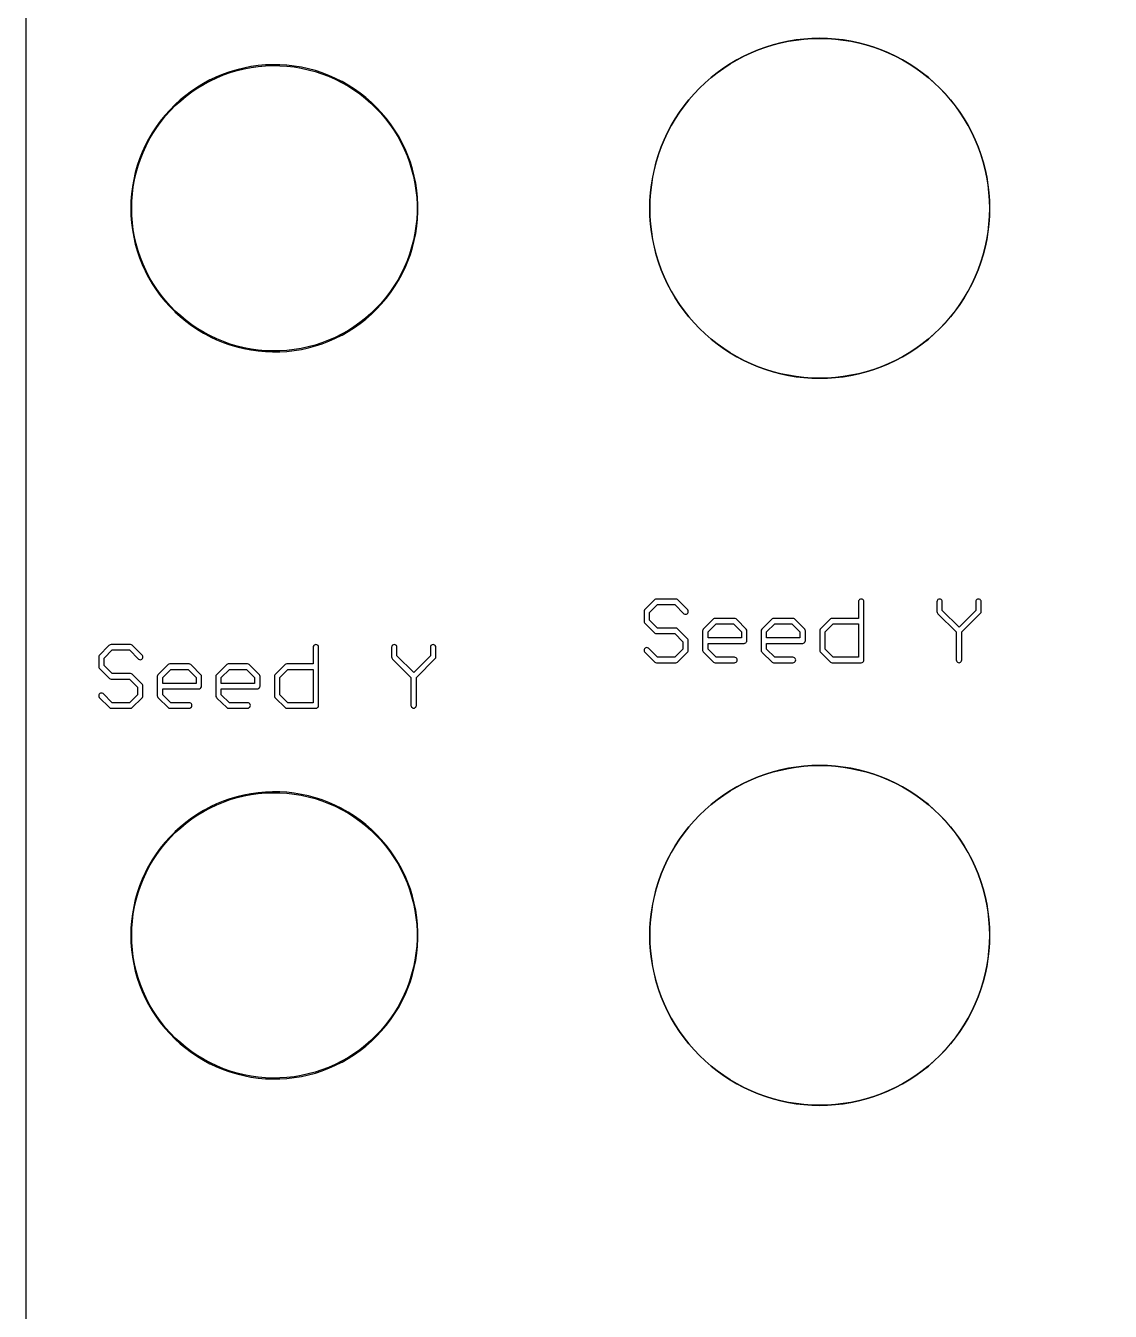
# Model space of a CAD drawing. Extents: x 7 to 68, y 0 to 129.
# Drawn here: x 7.28 to 37.59, y 31.29 to 67.22 of the extents above; entities that cross this region are included whole.
import ezdxf

# ---------------------------------------------------------------- set-up
doc = ezdxf.new("R2010")
doc.units = 0

msp = doc.modelspace()

# ---------------------------------------------------------------- linework, layer by layer
at = {"color": 5, "true_color": 0x0000ff}
msp.add_polyline3d([(67.89673, 0.3175, 0), (67.89673, 128.81863, 0), (7.27709, 128.81863, 0), (7.27709, 0.3175, 0), (67.89673, 0.3175, 0)], close=True, dxfattribs=at)
at = {"color": 34, "true_color": 0x008000}
for points in [[(7.2771, 0.3175, 0), (67.89674, 0.3175, 0), (67.89674, 128.81864, 0), (7.2771, 128.81864, 0), (7.2771, 0.3175, 0)], [(29.24809, 66.86423, 0), (29.02712, 66.84899, 0), (28.81122, 66.82359, 0), (28.81082, 66.82352, 0), (28.59279, 66.78803, 0), (28.59277, 66.78803, 0), (28.59238, 66.78796, 0), (28.37902, 66.74224, 0), (28.16566, 66.6889, 0), (27.95738, 66.62286, 0), (27.7491, 66.5492, 0), (27.54844, 66.46538, 0), (27.34778, 66.37139, 0), (27.34743, 66.37121, 0), (27.15439, 66.26962, 0), (26.96643, 66.15786, 0), (26.78101, 66.03848, 0), (26.60321, 65.90894, 0), (26.43049, 65.77432, 0), (26.26539, 65.62954, 0), (26.10791, 65.47714, 0), (26.10763, 65.47686, 0), (25.95523, 65.31937, 0), (25.81045, 65.15428, 0), (25.67583, 64.98156, 0), (25.54629, 64.80376, 0), (25.42691, 64.61834, 0), (25.31515, 64.43038, 0), (25.31497, 64.43003, 0), (25.21355, 64.23734, 0), (25.21337, 64.23699, 0), (25.11939, 64.03633, 0), (25.03557, 63.83567, 0), (24.96191, 63.62739, 0), (24.89587, 63.41911, 0), (24.84253, 63.20575, 0), (24.79681, 62.99239, 0), (24.79674, 62.992, 0), (24.79674, 62.99198, 0), (24.76125, 62.77395, 0), (24.76118, 62.77356, 0), (24.73579, 62.55765, 0), (24.72055, 62.33668, 0), (24.71546, 62.11824, 0), (24.72055, 61.89979, 0), (24.73579, 61.67882, 0), (24.76118, 61.46292, 0), (24.76125, 61.46252, 0), (24.79681, 61.24408, 0), (24.84253, 61.03072, 0), (24.89587, 60.81736, 0), (24.96191, 60.60908, 0), (25.03557, 60.4008, 0), (25.11939, 60.20014, 0), (25.21337, 59.99948, 0), (25.21355, 59.99913, 0), (25.31515, 59.80609, 0), (25.42691, 59.61813, 0), (25.54629, 59.43271, 0), (25.67583, 59.25491, 0), (25.81045, 59.08219, 0), (25.95523, 58.91709, 0), (26.10763, 58.75961, 0), (26.10791, 58.75933, 0), (26.26539, 58.60693, 0), (26.43049, 58.46215, 0), (26.60321, 58.32753, 0), (26.78101, 58.19799, 0), (26.96643, 58.07861, 0), (27.15439, 57.96685, 0), (27.34743, 57.86525, 0), (27.34778, 57.86507, 0), (27.54844, 57.77109, 0), (27.7491, 57.68727, 0), (27.95738, 57.61361, 0), (28.16566, 57.54757, 0), (28.37902, 57.49423, 0), (28.59238, 57.44851, 0), (28.81082, 57.41295, 0), (28.81122, 57.41289, 0), (29.02712, 57.38748, 0), (29.24809, 57.37224, 0), (29.46653, 57.36716, 0), (29.68498, 57.37224, 0), (29.90595, 57.38748, 0), (30.12186, 57.41289, 0), (30.12225, 57.41295, 0), (30.34069, 57.44851, 0), (30.55405, 57.49423, 0), (30.76741, 57.54757, 0), (30.97569, 57.61361, 0), (31.18397, 57.68727, 0), (31.38463, 57.77109, 0), (31.58529, 57.86507, 0), (31.58564, 57.86525, 0), (31.77868, 57.96685, 0), (31.96664, 58.07861, 0), (32.15206, 58.19799, 0), (32.32985, 58.32753, 0), (32.50258, 58.46215, 0), (32.66767, 58.60693, 0), (32.82515, 58.75933, 0), (32.82544, 58.75961, 0), (32.97784, 58.91709, 0), (33.12262, 59.08219, 0), (33.25724, 59.25491, 0), (33.38678, 59.43271, 0), (33.50616, 59.61813, 0), (33.61792, 59.80609, 0), (33.71952, 59.99913, 0), (33.7197, 59.99948, 0), (33.81368, 60.20014, 0), (33.8975, 60.4008, 0), (33.97115, 60.60908, 0), (34.0372, 60.81736, 0), (34.09053, 61.03072, 0), (34.13626, 61.24408, 0), (34.17181, 61.46252, 0), (34.17188, 61.46292, 0), (34.19728, 61.67882, 0), (34.21252, 61.89979, 0), (34.21759, 62.11824, 0), (34.21252, 62.33668, 0), (34.19728, 62.55765, 0), (34.17188, 62.77356, 0), (34.17181, 62.77395, 0), (34.13633, 62.99198, 0), (34.13633, 62.992, 0), (34.13626, 62.99239, 0), (34.09053, 63.20575, 0), (34.0372, 63.41911, 0), (33.97115, 63.62739, 0), (33.8975, 63.83567, 0), (33.81368, 64.03633, 0), (33.7197, 64.23699, 0), (33.71952, 64.23734, 0), (33.6181, 64.43003, 0), (33.61792, 64.43038, 0), (33.50616, 64.61834, 0), (33.38678, 64.80376, 0), (33.25724, 64.98156, 0), (33.12262, 65.15428, 0), (32.97784, 65.31937, 0), (32.82544, 65.47686, 0), (32.82515, 65.47714, 0), (32.66796, 65.62926, 0), (32.66767, 65.62954, 0), (32.50258, 65.77432, 0), (32.32985, 65.90894, 0), (32.15206, 66.03848, 0), (31.96664, 66.15786, 0), (31.77868, 66.26962, 0), (31.58564, 66.37121, 0), (31.58529, 66.37139, 0), (31.38463, 66.46538, 0), (31.18397, 66.5492, 0), (30.97569, 66.62286, 0), (30.76741, 66.6889, 0), (30.55405, 66.74224, 0), (30.34069, 66.78796, 0), (30.34029, 66.78803, 0), (30.34028, 66.78803, 0), (30.12225, 66.82352, 0), (30.12186, 66.82359, 0), (29.90595, 66.84899, 0), (29.68498, 66.86423, 0), (29.46653, 66.86931, 0), (29.24809, 66.86423, 0)], [(29.90595, 57.39002, 0), (29.68498, 57.37478, 0), (29.46653, 57.3697, 0), (29.24809, 57.37478, 0), (29.02712, 57.39002, 0), (28.81122, 57.41543, 0), (28.8112, 57.41543, 0), (28.59317, 57.45092, 0), (28.37981, 57.49664, 0), (28.16645, 57.54998, 0), (27.95817, 57.61602, 0), (27.74989, 57.68968, 0), (27.54923, 57.7735, 0), (27.34864, 57.86745, 0), (27.15588, 57.9689, 0), (26.96792, 58.08066, 0), (26.7825, 58.20004, 0), (26.6047, 58.32958, 0), (26.43198, 58.4642, 0), (26.26688, 58.60898, 0), (26.10954, 58.76124, 0), (25.95728, 58.91858, 0), (25.8125, 59.08368, 0), (25.67788, 59.2564, 0), (25.54834, 59.4342, 0), (25.42896, 59.61962, 0), (25.3172, 59.80758, 0), (25.21578, 60.00027, 0), (25.1218, 60.20093, 0), (25.03798, 60.40159, 0), (24.96432, 60.60987, 0), (24.89828, 60.81815, 0), (24.84494, 61.03151, 0), (24.79922, 61.24487, 0), (24.76373, 61.4629, 0), (24.76373, 61.46292, 0), (24.73833, 61.67882, 0), (24.72309, 61.89979, 0), (24.71801, 62.11824, 0), (24.72309, 62.33668, 0), (24.73833, 62.55765, 0), (24.76373, 62.77356, 0), (24.79922, 62.9916, 0), (24.84494, 63.20496, 0), (24.89828, 63.41832, 0), (24.96432, 63.6266, 0), (25.03798, 63.83488, 0), (25.1218, 64.03554, 0), (25.21575, 64.23613, 0), (25.3172, 64.42889, 0), (25.42896, 64.61685, 0), (25.54834, 64.80226, 0), (25.67788, 64.98007, 0), (25.8125, 65.15279, 0), (25.95728, 65.31789, 0), (26.1094, 65.47508, 0), (26.26688, 65.62748, 0), (26.43198, 65.77227, 0), (26.6047, 65.90689, 0), (26.7825, 66.03643, 0), (26.96792, 66.15581, 0), (27.15588, 66.26757, 0), (27.34864, 66.36902, 0), (27.54923, 66.46297, 0), (27.74989, 66.54679, 0), (27.95817, 66.62045, 0), (28.16645, 66.68649, 0), (28.37981, 66.73983, 0), (28.59317, 66.78555, 0), (28.8112, 66.82104, 0), (28.81122, 66.82104, 0), (29.02712, 66.84644, 0), (29.24809, 66.86169, 0), (29.46653, 66.86676, 0), (29.68498, 66.86169, 0), (29.90595, 66.84644, 0), (30.12186, 66.82104, 0), (30.12187, 66.82104, 0), (30.3399, 66.78555, 0), (30.55326, 66.73983, 0), (30.76662, 66.68649, 0), (30.9749, 66.62045, 0), (31.18318, 66.54679, 0), (31.38384, 66.46297, 0), (31.58443, 66.36902, 0), (31.77719, 66.26757, 0), (31.96515, 66.15581, 0), (32.15057, 66.03643, 0), (32.32837, 65.90689, 0), (32.50109, 65.77227, 0), (32.66619, 65.62748, 0), (32.82367, 65.47508, 0), (32.97579, 65.31789, 0), (33.12057, 65.15279, 0), (33.25519, 64.98007, 0), (33.38472, 64.80226, 0), (33.5041, 64.61685, 0), (33.61587, 64.42889, 0), (33.71732, 64.23613, 0), (33.81127, 64.03554, 0), (33.89509, 63.83488, 0), (33.96875, 63.6266, 0), (34.03479, 63.41832, 0), (34.08813, 63.20496, 0), (34.13385, 62.9916, 0), (34.16936, 62.77345, 0), (34.19475, 62.55765, 0), (34.20999, 62.33668, 0), (34.21506, 62.11824, 0), (34.20999, 61.89979, 0), (34.19475, 61.67882, 0), (34.16935, 61.46292, 0), (34.16935, 61.4629, 0), (34.13385, 61.24487, 0), (34.08813, 61.03151, 0), (34.03479, 60.81815, 0), (33.96875, 60.60987, 0), (33.89509, 60.40159, 0), (33.81127, 60.20093, 0), (33.71729, 60.00027, 0), (33.61587, 59.80758, 0), (33.5041, 59.61962, 0), (33.38472, 59.4342, 0), (33.25519, 59.2564, 0), (33.12057, 59.08368, 0), (32.97579, 58.91858, 0), (32.82353, 58.76124, 0), (32.66619, 58.60898, 0), (32.50109, 58.4642, 0), (32.32837, 58.32958, 0), (32.15057, 58.20004, 0), (31.96515, 58.08066, 0), (31.77719, 57.9689, 0), (31.58443, 57.86745, 0), (31.38384, 57.7735, 0), (31.18318, 57.68968, 0), (30.9749, 57.61602, 0), (30.76662, 57.54998, 0), (30.55326, 57.49664, 0), (30.3399, 57.45092, 0), (30.12187, 57.41543, 0), (30.12186, 57.41543, 0), (29.90595, 57.39002, 0)], [(13.97508, 66.12381, 0), (13.77442, 66.10603, 0), (13.57629, 66.07809, 0), (13.57237, 66.07747, 0), (13.37425, 66.03937, 0), (13.17867, 65.99111, 0), (12.98563, 65.93523, 0), (12.79767, 65.86919, 0), (12.60971, 65.79299, 0), (12.42937, 65.70663, 0), (12.42583, 65.70483, 0), (12.24803, 65.61085, 0), (12.07531, 65.50671, 0), (11.90767, 65.39494, 0), (11.74765, 65.27303, 0), (11.59271, 65.14603, 0), (11.44285, 65.00887, 0), (11.44004, 65.00606, 0), (11.30034, 64.86382, 0), (11.16572, 64.71396, 0), (11.03872, 64.55647, 0), (10.92188, 64.39391, 0), (10.81266, 64.22628, 0), (10.71106, 64.05356, 0), (10.61708, 63.87322, 0), (10.61528, 63.86968, 0), (10.534, 63.6868, 0), (10.4578, 63.50138, 0), (10.3943, 63.31088, 0), (10.33841, 63.11784, 0), (10.29524, 62.92226, 0), (10.25968, 62.72414, 0), (10.25905, 62.72022, 0), (10.23365, 62.51955, 0), (10.21841, 62.3189, 0), (10.21332, 62.11824, 0), (10.21841, 61.91757, 0), (10.23365, 61.71692, 0), (10.25905, 61.51626, 0), (10.25968, 61.51233, 0), (10.29524, 61.31421, 0), (10.33841, 61.11863, 0), (10.3943, 60.92559, 0), (10.4578, 60.73509, 0), (10.534, 60.54967, 0), (10.61528, 60.36679, 0), (10.61708, 60.36325, 0), (10.71106, 60.18291, 0), (10.81266, 60.01019, 0), (10.92188, 59.84255, 0), (11.03872, 59.67999, 0), (11.16572, 59.52251, 0), (11.30034, 59.37265, 0), (11.44004, 59.23041, 0), (11.44285, 59.2276, 0), (11.59271, 59.09044, 0), (11.74765, 58.96344, 0), (11.90767, 58.84152, 0), (12.07531, 58.72976, 0), (12.24803, 58.62562, 0), (12.42583, 58.53164, 0), (12.42937, 58.52984, 0), (12.60971, 58.44348, 0), (12.79767, 58.36728, 0), (12.98563, 58.30124, 0), (13.17867, 58.24536, 0), (13.37425, 58.1971, 0), (13.57237, 58.159, 0), (13.57629, 58.15837, 0), (13.77442, 58.13043, 0), (13.97508, 58.11266, 0), (14.17574, 58.10504, 0), (14.37639, 58.10757, 0), (14.57705, 58.12027, 0), (14.77771, 58.14314, 0), (14.78164, 58.14376, 0), (14.97976, 58.17678, 0), (15.17534, 58.21996, 0), (15.37092, 58.27076, 0), (15.56142, 58.33426, 0), (15.74938, 58.40538, 0), (15.9348, 58.48666, 0), (16.1126, 58.57556, 0), (16.11614, 58.57736, 0), (16.2914, 58.67642, 0), (16.46158, 58.78564, 0), (16.62668, 58.90248, 0), (16.78416, 59.0244, 0), (16.93656, 59.15648, 0), (17.08134, 59.29618, 0), (17.08415, 59.29899, 0), (17.22131, 59.44631, 0), (17.35085, 59.59871, 0), (17.47277, 59.75873, 0), (17.58707, 59.92383, 0), (17.69375, 60.09655, 0), (17.79027, 60.27181, 0), (17.79207, 60.27535, 0), (17.87843, 60.45569, 0), (17.95717, 60.64111, 0), (18.02828, 60.83161, 0), (18.08671, 61.02211, 0), (18.13751, 61.21769, 0), (18.17814, 61.41327, 0), (18.17877, 61.4172, 0), (18.20926, 61.61785, 0), (18.22957, 61.81598, 0), (18.23973, 62.01664, 0), (18.23973, 62.21984, 0), (18.22957, 62.4205, 0), (18.20926, 62.61862, 0), (18.17877, 62.81927, 0), (18.17814, 62.8232, 0), (18.13751, 63.01878, 0), (18.08671, 63.21436, 0), (18.02828, 63.40486, 0), (17.95717, 63.59536, 0), (17.87843, 63.78078, 0), (17.79207, 63.96112, 0), (17.79027, 63.96466, 0), (17.69375, 64.13992, 0), (17.58707, 64.31264, 0), (17.47277, 64.47774, 0), (17.35085, 64.63776, 0), (17.22131, 64.79016, 0), (17.08415, 64.93747, 0), (17.08134, 64.94029, 0), (16.93656, 65.07998, 0), (16.78416, 65.21207, 0), (16.62668, 65.33399, 0), (16.46158, 65.45083, 0), (16.2914, 65.56005, 0), (16.11614, 65.65911, 0), (16.1126, 65.66091, 0), (15.9348, 65.74981, 0), (15.74938, 65.83109, 0), (15.56142, 65.90221, 0), (15.37092, 65.96571, 0), (15.17534, 66.01651, 0), (14.97976, 66.05969, 0), (14.78164, 66.09271, 0), (14.77771, 66.09332, 0), (14.57705, 66.11619, 0), (14.37639, 66.1289, 0), (14.17574, 66.13144, 0), (13.97508, 66.12381, 0)], [(14.57705, 58.14568, 0), (14.37639, 58.13298, 0), (14.17574, 58.13044, 0), (13.97508, 58.13806, 0), (13.77442, 58.15584, 0), (13.57874, 58.18343, 0), (13.3821, 58.22125, 0), (13.18652, 58.26951, 0), (12.99348, 58.32539, 0), (12.80552, 58.39143, 0), (12.61756, 58.46763, 0), (12.43865, 58.5533, 0), (12.26296, 58.64617, 0), (12.09024, 58.75031, 0), (11.9226, 58.86207, 0), (11.76258, 58.98399, 0), (11.60764, 59.11099, 0), (11.45828, 59.2477, 0), (11.32089, 59.38758, 0), (11.18627, 59.53744, 0), (11.05927, 59.69492, 0), (10.94243, 59.85748, 0), (10.83321, 60.02512, 0), (10.73161, 60.19784, 0), (10.63917, 60.37522, 0), (10.55815, 60.55752, 0), (10.48195, 60.74294, 0), (10.41845, 60.93344, 0), (10.36257, 61.12648, 0), (10.31939, 61.32206, 0), (10.28425, 61.51784, 0), (10.25906, 61.71692, 0), (10.24382, 61.91757, 0), (10.23874, 62.11824, 0), (10.24382, 62.3189, 0), (10.25906, 62.51955, 0), (10.28425, 62.71861, 0), (10.31939, 62.91441, 0), (10.36257, 63.10999, 0), (10.41845, 63.30303, 0), (10.48195, 63.49353, 0), (10.55815, 63.67895, 0), (10.63917, 63.86125, 0), (10.73161, 64.03863, 0), (10.83321, 64.21135, 0), (10.94243, 64.37899, 0), (11.05927, 64.54155, 0), (11.18627, 64.69902, 0), (11.32089, 64.84889, 0), (11.45828, 64.98877, 0), (11.60764, 65.12548, 0), (11.76258, 65.25248, 0), (11.9226, 65.37439, 0), (12.09024, 65.48616, 0), (12.26296, 65.5903, 0), (12.43865, 65.68317, 0), (12.61756, 65.76884, 0), (12.80552, 65.84504, 0), (12.99348, 65.91108, 0), (13.18652, 65.96696, 0), (13.3821, 66.01522, 0), (13.57894, 66.05307, 0), (13.77442, 66.08064, 0), (13.97508, 66.09841, 0), (14.17574, 66.10603, 0), (14.37639, 66.1035, 0), (14.57705, 66.0908, 0), (14.77727, 66.06798, 0), (14.97191, 66.03554, 0), (15.16749, 65.99236, 0), (15.36307, 65.94156, 0), (15.55357, 65.87806, 0), (15.74153, 65.80694, 0), (15.92695, 65.72566, 0), (16.10173, 65.63826, 0), (16.27647, 65.5395, 0), (16.44665, 65.43028, 0), (16.61175, 65.31344, 0), (16.76923, 65.19152, 0), (16.92163, 65.05943, 0), (17.0645, 64.92158, 0), (17.20076, 64.77522, 0), (17.3303, 64.62282, 0), (17.45222, 64.46281, 0), (17.56652, 64.2977, 0), (17.6732, 64.12499, 0), (17.76892, 63.95119, 0), (17.85428, 63.77293, 0), (17.93302, 63.58751, 0), (18.00414, 63.39701, 0), (18.06256, 63.20651, 0), (18.11336, 63.01093, 0), (18.15387, 62.81596, 0), (18.18386, 62.61862, 0), (18.20417, 62.4205, 0), (18.21434, 62.21984, 0), (18.21434, 62.01664, 0), (18.20417, 61.81598, 0), (18.18386, 61.61785, 0), (18.15387, 61.42051, 0), (18.11336, 61.22554, 0), (18.06256, 61.02996, 0), (18.00414, 60.83946, 0), (17.93302, 60.64896, 0), (17.85428, 60.46354, 0), (17.76892, 60.28528, 0), (17.6732, 60.11148, 0), (17.56652, 59.93876, 0), (17.45222, 59.77366, 0), (17.3303, 59.61364, 0), (17.20076, 59.46124, 0), (17.0645, 59.31489, 0), (16.92163, 59.17703, 0), (16.76923, 59.04495, 0), (16.61175, 58.92303, 0), (16.44665, 58.80619, 0), (16.27647, 58.69697, 0), (16.10158, 58.59813, 0), (15.92695, 58.51081, 0), (15.74153, 58.42953, 0), (15.55357, 58.35841, 0), (15.36307, 58.29491, 0), (15.16749, 58.24411, 0), (14.97191, 58.20093, 0), (14.77727, 58.16849, 0), (14.57705, 58.14568, 0)], [(24.93268, 50.38343, 0), (24.70912, 50.6091, 0), (24.70912, 50.81817, 0), (24.93268, 51.04384, 0), (25.41548, 51.04384, 0), (25.67271, 50.78661, 0), (25.69395, 50.77578, 0), (25.71749, 50.77206, 0), (25.74104, 50.77578, 0), (25.76228, 50.78661, 0), (25.77914, 50.80347, 0), (25.78997, 50.82471, 0), (25.79369, 50.84826, 0), (25.78997, 50.8718, 0), (25.77914, 50.89304, 0), (25.4905, 51.18168, 0), (25.46926, 51.19251, 0), (25.44572, 51.19624, 0), (24.90216, 51.19624, 0), (24.87861, 51.19251, 0), (24.85737, 51.18168, 0), (24.84051, 51.16482, 0), (24.57127, 50.89304, 0), (24.56044, 50.8718, 0), (24.55672, 50.84826, 0), (24.55672, 50.57902, 0), (24.56044, 50.55547, 0), (24.57127, 50.53423, 0), (24.84051, 50.26245, 0), (24.85737, 50.24559, 0), (24.87861, 50.23476, 0), (24.90216, 50.23103, 0), (25.41549, 50.23103, 0), (25.64129, 50.00523, 0), (25.64129, 49.79419, 0), (25.41563, 49.57064, 0), (24.93238, 49.57064, 0), (24.6777, 49.82532, 0), (24.65646, 49.83615, 0), (24.63292, 49.83988, 0), (24.60937, 49.83615, 0), (24.58813, 49.82532, 0), (24.57127, 49.80846, 0), (24.56044, 49.78722, 0), (24.55672, 49.76368, 0), (24.56044, 49.74013, 0), (24.57127, 49.71889, 0), (24.85737, 49.43279, 0), (24.87861, 49.42196, 0), (24.90216, 49.41824, 0), (25.44572, 49.41824, 0), (25.46926, 49.42196, 0), (25.4905, 49.43279, 0), (25.76228, 49.70203, 0), (25.77914, 49.71889, 0), (25.78997, 49.74013, 0), (25.79369, 49.76368, 0), (25.79369, 50.03545, 0), (25.78997, 50.059, 0), (25.77914, 50.08024, 0), (25.4905, 50.36888, 0), (25.46926, 50.37971, 0), (25.44572, 50.38343, 0), (24.93268, 50.38343, 0)], [(29.48109, 50.35202, 0), (29.47026, 50.33078, 0), (29.46654, 50.30723, 0), (29.46654, 49.76368, 0), (29.47026, 49.74013, 0), (29.48109, 49.71889, 0), (29.49795, 49.70203, 0), (29.76973, 49.43279, 0), (29.79097, 49.42196, 0), (29.81452, 49.41824, 0), (30.62731, 49.41824, 0), (30.65086, 49.42196, 0), (30.6721, 49.43279, 0), (30.68896, 49.44965, 0), (30.69979, 49.47089, 0), (30.70351, 49.49444, 0), (30.70351, 51.12004, 0), (30.69979, 51.14358, 0), (30.68896, 51.16482, 0), (30.6721, 51.18168, 0), (30.65086, 51.19251, 0), (30.62731, 51.19624, 0), (30.60377, 51.19251, 0), (30.58253, 51.18168, 0), (30.56567, 51.16482, 0), (30.55484, 51.14358, 0), (30.55111, 51.12004, 0), (30.55111, 50.65522, 0), (29.81452, 50.65522, 0), (29.79097, 50.65149, 0), (29.76973, 50.64066, 0), (29.48109, 50.35202, 0)], [(33.96302, 50.80347, 0), (33.97385, 50.82471, 0), (33.97757, 50.84826, 0), (33.97757, 51.12004, 0), (33.97385, 51.14358, 0), (33.96302, 51.16482, 0), (33.94616, 51.18168, 0), (33.92492, 51.19251, 0), (33.90137, 51.19624, 0), (33.87783, 51.19251, 0), (33.85658, 51.18168, 0), (33.83973, 51.16482, 0), (33.82889, 51.14358, 0), (33.82517, 51.12004, 0), (33.82517, 50.87849, 0), (33.36025, 50.41356, 0), (32.893, 50.87862, 0), (32.893, 51.12004, 0), (32.88927, 51.14358, 0), (32.87843, 51.16482, 0), (32.86157, 51.18168, 0), (32.84033, 51.19251, 0), (32.8168, 51.19624, 0), (32.79325, 51.19251, 0), (32.77201, 51.18168, 0), (32.75515, 51.16482, 0), (32.74432, 51.14358, 0), (32.7406, 51.12004, 0), (32.7406, 50.84826, 0), (32.74432, 50.82471, 0), (32.75515, 50.80347, 0), (32.77201, 50.78661, 0), (33.28414, 50.27687, 0), (33.28414, 49.49444, 0), (33.28788, 49.47089, 0), (33.29871, 49.44965, 0), (33.31557, 49.43279, 0), (33.33681, 49.42196, 0), (33.36034, 49.41824, 0), (33.38389, 49.42196, 0), (33.40514, 49.43279, 0), (33.42199, 49.44965, 0), (33.43283, 49.47089, 0), (33.43654, 49.49444, 0), (33.43654, 50.27699, 0), (33.96302, 50.80347, 0)], [(27.3768, 49.96298, 0), (27.39804, 49.97381, 0), (27.4149, 49.99067, 0), (27.42573, 50.01191, 0), (27.42946, 50.03545, 0), (27.42946, 50.30723, 0), (27.42573, 50.33078, 0), (27.4149, 50.35202, 0), (27.14566, 50.6238, 0), (27.1288, 50.64066, 0), (27.10756, 50.65149, 0), (27.08402, 50.65522, 0), (26.54045, 50.65522, 0), (26.51691, 50.65149, 0), (26.49567, 50.64066, 0), (26.20703, 50.35202, 0), (26.1962, 50.33078, 0), (26.19248, 50.30723, 0), (26.19248, 49.76368, 0), (26.1962, 49.74013, 0), (26.20703, 49.71889, 0), (26.22389, 49.70203, 0), (26.49567, 49.43279, 0), (26.51691, 49.42196, 0), (26.54045, 49.41824, 0), (27.08402, 49.41824, 0), (27.10756, 49.42196, 0), (27.1288, 49.43279, 0), (27.14566, 49.44965, 0), (27.15649, 49.47089, 0), (27.16022, 49.49444, 0), (27.15649, 49.51798, 0), (27.14566, 49.53922, 0), (27.1288, 49.55608, 0), (27.10756, 49.56691, 0), (27.08402, 49.57064, 0), (26.57054, 49.57064, 0), (26.34488, 49.79419, 0), (26.34488, 49.95925, 0), (27.35326, 49.95925, 0), (27.3768, 49.96298, 0)], [(27.27706, 50.11165, 0), (26.34488, 50.11165, 0), (26.34488, 50.27701, 0), (26.57069, 50.50282, 0), (27.05349, 50.50282, 0), (27.27706, 50.27714, 0), (27.27706, 50.11165, 0)], [(29.0151, 49.96298, 0), (29.03634, 49.97381, 0), (29.0532, 49.99067, 0), (29.06403, 50.01191, 0), (29.06775, 50.03545, 0), (29.06775, 50.30723, 0), (29.06403, 50.33078, 0), (29.0532, 50.35202, 0), (28.76456, 50.64066, 0), (28.74332, 50.65149, 0), (28.71978, 50.65522, 0), (28.17875, 50.65522, 0), (28.15521, 50.65149, 0), (28.13397, 50.64066, 0), (27.84533, 50.35202, 0), (27.8345, 50.33078, 0), (27.83077, 50.30723, 0), (27.83077, 49.76368, 0), (27.8345, 49.74013, 0), (27.84533, 49.71889, 0), (27.86219, 49.70203, 0), (28.13397, 49.43279, 0), (28.15521, 49.42196, 0), (28.17875, 49.41824, 0), (28.71978, 49.41824, 0), (28.74332, 49.42196, 0), (28.76456, 49.43279, 0), (28.78142, 49.44965, 0), (28.79225, 49.47089, 0), (28.79598, 49.49444, 0), (28.79225, 49.51798, 0), (28.78142, 49.53922, 0), (28.76456, 49.55608, 0), (28.74332, 49.56691, 0), (28.71978, 49.57064, 0), (28.20884, 49.57064, 0), (27.98317, 49.7942, 0), (27.98317, 49.95925, 0), (28.99155, 49.95925, 0), (29.0151, 49.96298, 0)], [(28.91535, 50.11165, 0), (27.98317, 50.11165, 0), (27.98317, 50.277, 0), (28.20899, 50.50282, 0), (28.68954, 50.50282, 0), (28.91535, 50.27701, 0), (28.91535, 50.11165, 0)], [(30.55111, 49.57064, 0), (29.8446, 49.57064, 0), (29.61894, 49.79419, 0), (29.61894, 50.27701, 0), (29.84475, 50.50282, 0), (30.55111, 50.50282, 0), (30.55111, 49.57064, 0)], [(9.69267, 49.11344, 0), (9.46912, 49.3391, 0), (9.46912, 49.54817, 0), (9.69267, 49.77383, 0), (10.17548, 49.77383, 0), (10.43271, 49.51661, 0), (10.45395, 49.50578, 0), (10.47749, 49.50205, 0), (10.50104, 49.50578, 0), (10.52228, 49.51661, 0), (10.53914, 49.53347, 0), (10.54997, 49.55471, 0), (10.5537, 49.57825, 0), (10.54997, 49.6018, 0), (10.53914, 49.62304, 0), (10.2505, 49.91168, 0), (10.22926, 49.92251, 0), (10.20572, 49.92623, 0), (9.66216, 49.92623, 0), (9.63861, 49.92251, 0), (9.61736, 49.91168, 0), (9.60051, 49.89482, 0), (9.33127, 49.62304, 0), (9.32044, 49.6018, 0), (9.31672, 49.57825, 0), (9.31672, 49.30902, 0), (9.32044, 49.28547, 0), (9.33127, 49.26423, 0), (9.60051, 48.99245, 0), (9.61736, 48.97559, 0), (9.63861, 48.96476, 0), (9.66216, 48.96104, 0), (10.17547, 48.96104, 0), (10.40129, 48.73523, 0), (10.40129, 48.52419, 0), (10.17563, 48.30064, 0), (9.69238, 48.30064, 0), (9.4377, 48.55532, 0), (9.41646, 48.56615, 0), (9.39292, 48.56988, 0), (9.36937, 48.56615, 0), (9.34812, 48.55532, 0), (9.33127, 48.53846, 0), (9.32044, 48.51722, 0), (9.31672, 48.49368, 0), (9.32044, 48.47013, 0), (9.33127, 48.44889, 0), (9.61736, 48.16279, 0), (9.63861, 48.15196, 0), (9.66216, 48.14824, 0), (10.20572, 48.14824, 0), (10.22926, 48.15196, 0), (10.2505, 48.16279, 0), (10.52228, 48.43203, 0), (10.53914, 48.44889, 0), (10.54997, 48.47013, 0), (10.5537, 48.49368, 0), (10.5537, 48.76546, 0), (10.54997, 48.789, 0), (10.53914, 48.81024, 0), (10.2505, 49.09888, 0), (10.22926, 49.10971, 0), (10.20572, 49.11344, 0), (9.69267, 49.11344, 0)], [(14.24109, 49.08202, 0), (14.23026, 49.06078, 0), (14.22654, 49.03724, 0), (14.22654, 48.49368, 0), (14.23026, 48.47013, 0), (14.24109, 48.44889, 0), (14.25795, 48.43203, 0), (14.52973, 48.16279, 0), (14.55097, 48.15196, 0), (14.57451, 48.14824, 0), (15.38732, 48.14824, 0), (15.41086, 48.15196, 0), (15.4321, 48.16279, 0), (15.44896, 48.17965, 0), (15.45979, 48.20089, 0), (15.46352, 48.22444, 0), (15.46352, 49.85003, 0), (15.45979, 49.87358, 0), (15.44896, 49.89482, 0), (15.4321, 49.91168, 0), (15.41086, 49.92251, 0), (15.38732, 49.92623, 0), (15.36377, 49.92251, 0), (15.34253, 49.91168, 0), (15.32567, 49.89482, 0), (15.31484, 49.87358, 0), (15.31112, 49.85003, 0), (15.31112, 49.38522, 0), (14.57451, 49.38522, 0), (14.55097, 49.38149, 0), (14.52973, 49.37066, 0), (14.24109, 49.08202, 0)], [(18.72302, 49.53347, 0), (18.73385, 49.55471, 0), (18.73758, 49.57825, 0), (18.73758, 49.85003, 0), (18.73385, 49.87358, 0), (18.72302, 49.89482, 0), (18.70616, 49.91168, 0), (18.68492, 49.92251, 0), (18.66138, 49.92623, 0), (18.63783, 49.92251, 0), (18.61658, 49.91168, 0), (18.59973, 49.89482, 0), (18.5889, 49.87358, 0), (18.58518, 49.85003, 0), (18.58518, 49.6085, 0), (18.12025, 49.14356, 0), (17.65299, 49.60864, 0), (17.65299, 49.85003, 0), (17.64927, 49.87358, 0), (17.63844, 49.89482, 0), (17.62158, 49.91168, 0), (17.60034, 49.92251, 0), (17.57679, 49.92623, 0), (17.55324, 49.92251, 0), (17.53201, 49.91168, 0), (17.51514, 49.89482, 0), (17.50432, 49.87358, 0), (17.50059, 49.85003, 0), (17.50059, 49.57825, 0), (17.50432, 49.55471, 0), (17.51514, 49.53347, 0), (17.53201, 49.51661, 0), (18.04416, 49.00685, 0), (18.04416, 48.22444, 0), (18.04788, 48.20089, 0), (18.05871, 48.17965, 0), (18.07557, 48.16279, 0), (18.09681, 48.15196, 0), (18.12036, 48.14824, 0), (18.14389, 48.15196, 0), (18.16514, 48.16279, 0), (18.18199, 48.17965, 0), (18.19283, 48.20089, 0), (18.19656, 48.22444, 0), (18.19656, 49.00701, 0), (18.72302, 49.53347, 0)], [(12.1368, 48.69298, 0), (12.15804, 48.70381, 0), (12.1749, 48.72067, 0), (12.18573, 48.74191, 0), (12.18945, 48.76546, 0), (12.18945, 49.03724, 0), (12.18573, 49.06078, 0), (12.1749, 49.08202, 0), (11.90566, 49.3538, 0), (11.8888, 49.37066, 0), (11.86756, 49.38149, 0), (11.84401, 49.38522, 0), (11.30046, 49.38522, 0), (11.27691, 49.38149, 0), (11.25567, 49.37066, 0), (10.96703, 49.08202, 0), (10.9562, 49.06078, 0), (10.95248, 49.03724, 0), (10.95248, 48.49368, 0), (10.9562, 48.47013, 0), (10.96703, 48.44889, 0), (10.98389, 48.43203, 0), (11.25567, 48.16279, 0), (11.27691, 48.15196, 0), (11.30046, 48.14824, 0), (11.84401, 48.14824, 0), (11.86756, 48.15196, 0), (11.8888, 48.16279, 0), (11.90566, 48.17965, 0), (11.91649, 48.20089, 0), (11.92021, 48.22444, 0), (11.91649, 48.24798, 0), (11.90566, 48.26922, 0), (11.8888, 48.28608, 0), (11.86756, 48.29691, 0), (11.84401, 48.30064, 0), (11.33054, 48.30064, 0), (11.10488, 48.52419, 0), (11.10488, 48.68926, 0), (12.11325, 48.68926, 0), (12.1368, 48.69298, 0)], [(12.03705, 48.84166, 0), (11.10488, 48.84166, 0), (11.10488, 49.00701, 0), (11.33069, 49.23282, 0), (11.81349, 49.23282, 0), (12.03705, 49.00715, 0), (12.03705, 48.84166, 0)], [(13.7751, 48.69298, 0), (13.79634, 48.70381, 0), (13.8132, 48.72067, 0), (13.82403, 48.74191, 0), (13.82776, 48.76546, 0), (13.82776, 49.03724, 0), (13.82403, 49.06078, 0), (13.8132, 49.08202, 0), (13.52456, 49.37066, 0), (13.50332, 49.38149, 0), (13.47977, 49.38522, 0), (12.93875, 49.38522, 0), (12.91521, 49.38149, 0), (12.89397, 49.37066, 0), (12.60533, 49.08202, 0), (12.5945, 49.06078, 0), (12.59077, 49.03724, 0), (12.59077, 48.49368, 0), (12.5945, 48.47013, 0), (12.60533, 48.44889, 0), (12.62219, 48.43203, 0), (12.89397, 48.16279, 0), (12.91521, 48.15196, 0), (12.93875, 48.14824, 0), (13.47977, 48.14824, 0), (13.50332, 48.15196, 0), (13.52456, 48.16279, 0), (13.54142, 48.17965, 0), (13.55225, 48.20089, 0), (13.55597, 48.22444, 0), (13.55225, 48.24798, 0), (13.54142, 48.26922, 0), (13.52456, 48.28608, 0), (13.50332, 48.29691, 0), (13.47977, 48.30064, 0), (12.96884, 48.30064, 0), (12.74318, 48.52419, 0), (12.74318, 48.68926, 0), (13.75156, 48.68926, 0), (13.7751, 48.69298, 0)], [(13.67536, 48.84166, 0), (12.74318, 48.84166, 0), (12.74318, 49.00701, 0), (12.96899, 49.23282, 0), (13.44954, 49.23282, 0), (13.67536, 49.007, 0), (13.67536, 48.84166, 0)], [(15.31112, 48.30064, 0), (14.6046, 48.30064, 0), (14.37894, 48.52419, 0), (14.37894, 49.00701, 0), (14.60475, 49.23282, 0), (15.31112, 49.23282, 0), (15.31112, 48.30064, 0)], [(29.24809, 46.54423, 0), (29.02712, 46.52899, 0), (28.81122, 46.50359, 0), (28.81082, 46.50352, 0), (28.59238, 46.46796, 0), (28.37902, 46.42224, 0), (28.16566, 46.3689, 0), (27.95738, 46.30286, 0), (27.7491, 46.2292, 0), (27.54844, 46.14538, 0), (27.34778, 46.0514, 0), (27.34743, 46.05122, 0), (27.15439, 45.94962, 0), (26.96643, 45.83786, 0), (26.78101, 45.71848, 0), (26.60321, 45.58894, 0), (26.43049, 45.45432, 0), (26.26539, 45.30954, 0), (26.10791, 45.15714, 0), (26.10763, 45.15686, 0), (25.95523, 44.99938, 0), (25.81045, 44.83428, 0), (25.67583, 44.66156, 0), (25.54629, 44.48376, 0), (25.42691, 44.29834, 0), (25.31515, 44.11038, 0), (25.31497, 44.11003, 0), (25.21355, 43.91734, 0), (25.21337, 43.91699, 0), (25.11939, 43.71633, 0), (25.03557, 43.51567, 0), (24.96191, 43.30739, 0), (24.89587, 43.09911, 0), (24.84253, 42.88575, 0), (24.79681, 42.67239, 0), (24.79674, 42.672, 0), (24.79674, 42.67198, 0), (24.76125, 42.45395, 0), (24.76118, 42.45356, 0), (24.73579, 42.23766, 0), (24.72055, 42.01667, 0), (24.71546, 41.79824, 0), (24.72055, 41.5798, 0), (24.73579, 41.35882, 0), (24.76118, 41.14291, 0), (24.76125, 41.14251, 0), (24.79674, 40.92449, 0), (24.79674, 40.92447, 0), (24.79681, 40.92407, 0), (24.84253, 40.71072, 0), (24.89587, 40.49736, 0), (24.96191, 40.28908, 0), (25.03557, 40.0808, 0), (25.11939, 39.88013, 0), (25.21337, 39.67948, 0), (25.21355, 39.67913, 0), (25.31515, 39.48608, 0), (25.42691, 39.29813, 0), (25.54629, 39.11271, 0), (25.67583, 38.93491, 0), (25.81045, 38.76218, 0), (25.95523, 38.59709, 0), (26.10763, 38.43961, 0), (26.10791, 38.43933, 0), (26.26539, 38.28693, 0), (26.43049, 38.14215, 0), (26.60321, 38.00753, 0), (26.78101, 37.87798, 0), (26.96643, 37.7586, 0), (27.15439, 37.64685, 0), (27.34743, 37.54525, 0), (27.34778, 37.54507, 0), (27.54844, 37.45109, 0), (27.7491, 37.36727, 0), (27.95738, 37.29361, 0), (28.16566, 37.22757, 0), (28.37902, 37.17423, 0), (28.59238, 37.12851, 0), (28.81082, 37.09295, 0), (28.81122, 37.09288, 0), (29.02712, 37.06749, 0), (29.24809, 37.05225, 0), (29.46653, 37.04716, 0), (29.68498, 37.05225, 0), (29.90595, 37.06749, 0), (30.12186, 37.09288, 0), (30.12225, 37.09295, 0), (30.34069, 37.12851, 0), (30.55405, 37.17423, 0), (30.76741, 37.22757, 0), (30.97569, 37.29361, 0), (31.18397, 37.36727, 0), (31.38463, 37.45109, 0), (31.58529, 37.54507, 0), (31.58564, 37.54525, 0), (31.77868, 37.64685, 0), (31.96664, 37.7586, 0), (32.15206, 37.87798, 0), (32.32985, 38.00753, 0), (32.50258, 38.14215, 0), (32.66767, 38.28693, 0), (32.82515, 38.43933, 0), (32.82544, 38.43961, 0), (32.97784, 38.59709, 0), (33.12262, 38.76218, 0), (33.25724, 38.93491, 0), (33.38678, 39.11271, 0), (33.50616, 39.29813, 0), (33.61792, 39.48608, 0), (33.71952, 39.67913, 0), (33.7197, 39.67948, 0), (33.81368, 39.88013, 0), (33.8975, 40.0808, 0), (33.97115, 40.28908, 0), (34.0372, 40.49736, 0), (34.09053, 40.71072, 0), (34.13626, 40.92407, 0), (34.13633, 40.92447, 0), (34.13633, 40.92449, 0), (34.17181, 41.14251, 0), (34.17188, 41.14291, 0), (34.19728, 41.35882, 0), (34.21252, 41.5798, 0), (34.21759, 41.79824, 0), (34.21252, 42.01667, 0), (34.19728, 42.23766, 0), (34.17188, 42.45356, 0), (34.17181, 42.45395, 0), (34.13633, 42.67198, 0), (34.13633, 42.672, 0), (34.13626, 42.67239, 0), (34.09061, 42.88536, 0), (34.09053, 42.88575, 0), (34.0372, 43.09911, 0), (33.97115, 43.30739, 0), (33.8975, 43.51567, 0), (33.81368, 43.71633, 0), (33.7197, 43.91699, 0), (33.71952, 43.91734, 0), (33.6181, 44.11003, 0), (33.61792, 44.11038, 0), (33.50616, 44.29834, 0), (33.38678, 44.48376, 0), (33.25724, 44.66156, 0), (33.12262, 44.83428, 0), (32.97784, 44.99938, 0), (32.82544, 45.15686, 0), (32.82515, 45.15714, 0), (32.66796, 45.30926, 0), (32.66767, 45.30954, 0), (32.50258, 45.45432, 0), (32.32985, 45.58894, 0), (32.15206, 45.71848, 0), (31.96664, 45.83786, 0), (31.77868, 45.94962, 0), (31.58564, 46.05122, 0), (31.58529, 46.0514, 0), (31.38463, 46.14538, 0), (31.18397, 46.2292, 0), (30.97569, 46.30286, 0), (30.76741, 46.3689, 0), (30.55405, 46.42224, 0), (30.34069, 46.46796, 0), (30.12225, 46.50352, 0), (30.12186, 46.50359, 0), (29.90595, 46.52899, 0), (29.68498, 46.54423, 0), (29.46653, 46.54931, 0), (29.24809, 46.54423, 0)], [(29.90595, 37.07002, 0), (29.68498, 37.05478, 0), (29.46653, 37.0497, 0), (29.24809, 37.05478, 0), (29.02712, 37.07002, 0), (28.81152, 37.09537, 0), (28.59317, 37.13092, 0), (28.37981, 37.17664, 0), (28.16645, 37.22997, 0), (27.95817, 37.29602, 0), (27.74989, 37.36968, 0), (27.54923, 37.4535, 0), (27.34864, 37.54745, 0), (27.15588, 37.64889, 0), (26.96792, 37.76066, 0), (26.7825, 37.88004, 0), (26.6047, 38.00958, 0), (26.43198, 38.1442, 0), (26.26688, 38.28898, 0), (26.10954, 38.44124, 0), (25.95728, 38.59858, 0), (25.8125, 38.76368, 0), (25.67788, 38.9364, 0), (25.54834, 39.11419, 0), (25.42896, 39.29961, 0), (25.3172, 39.48758, 0), (25.21578, 39.68027, 0), (25.1218, 39.88093, 0), (25.03798, 40.08159, 0), (24.96432, 40.28987, 0), (24.89828, 40.49815, 0), (24.84494, 40.7115, 0), (24.79922, 40.92487, 0), (24.76373, 41.1429, 0), (24.76373, 41.14291, 0), (24.73833, 41.35882, 0), (24.72309, 41.5798, 0), (24.71801, 41.79824, 0), (24.72309, 42.01667, 0), (24.73833, 42.23766, 0), (24.76373, 42.45356, 0), (24.79922, 42.6716, 0), (24.84494, 42.88496, 0), (24.89828, 43.09832, 0), (24.96432, 43.3066, 0), (25.03798, 43.51488, 0), (25.1218, 43.71554, 0), (25.21575, 43.91613, 0), (25.3172, 44.10889, 0), (25.42896, 44.29685, 0), (25.54834, 44.48227, 0), (25.67788, 44.66007, 0), (25.8125, 44.83279, 0), (25.95728, 44.99789, 0), (26.10954, 45.15523, 0), (26.26688, 45.30749, 0), (26.43198, 45.45227, 0), (26.6047, 45.58689, 0), (26.7825, 45.71643, 0), (26.96792, 45.83581, 0), (27.15588, 45.94757, 0), (27.34864, 46.04902, 0), (27.54923, 46.14297, 0), (27.74989, 46.22679, 0), (27.95817, 46.30045, 0), (28.16645, 46.36649, 0), (28.37981, 46.41983, 0), (28.59317, 46.46555, 0), (28.8113, 46.50106, 0), (29.02712, 46.52645, 0), (29.24809, 46.54169, 0), (29.46653, 46.54677, 0), (29.68498, 46.54169, 0), (29.90595, 46.52645, 0), (30.12175, 46.50106, 0), (30.3399, 46.46555, 0), (30.55326, 46.41983, 0), (30.76662, 46.36649, 0), (30.9749, 46.30045, 0), (31.18318, 46.22679, 0), (31.38384, 46.14297, 0), (31.58443, 46.04902, 0), (31.77719, 45.94757, 0), (31.96515, 45.83581, 0), (32.15057, 45.71643, 0), (32.32837, 45.58689, 0), (32.50109, 45.45227, 0), (32.66619, 45.30749, 0), (32.82353, 45.15523, 0), (32.97579, 44.99789, 0), (33.12057, 44.83279, 0), (33.25519, 44.66007, 0), (33.38472, 44.48227, 0), (33.5041, 44.29685, 0), (33.61587, 44.10889, 0), (33.71732, 43.91613, 0), (33.81127, 43.71554, 0), (33.89509, 43.51488, 0), (33.96875, 43.3066, 0), (34.03479, 43.09832, 0), (34.08813, 42.88496, 0), (34.13385, 42.6716, 0), (34.16936, 42.45345, 0), (34.19475, 42.23766, 0), (34.20999, 42.01667, 0), (34.21506, 41.79824, 0), (34.20999, 41.5798, 0), (34.19475, 41.35882, 0), (34.16936, 41.14302, 0), (34.13385, 40.92487, 0), (34.08813, 40.7115, 0), (34.03479, 40.49815, 0), (33.96875, 40.28987, 0), (33.89509, 40.08159, 0), (33.81127, 39.88093, 0), (33.71729, 39.68027, 0), (33.61587, 39.48758, 0), (33.5041, 39.29961, 0), (33.38472, 39.11419, 0), (33.25519, 38.9364, 0), (33.12057, 38.76368, 0), (32.97579, 38.59858, 0), (32.82353, 38.44124, 0), (32.66619, 38.28898, 0), (32.50109, 38.1442, 0), (32.32837, 38.00958, 0), (32.15057, 37.88004, 0), (31.96515, 37.76066, 0), (31.77719, 37.64889, 0), (31.58443, 37.54745, 0), (31.38384, 37.4535, 0), (31.18318, 37.36968, 0), (30.9749, 37.29602, 0), (30.76662, 37.22997, 0), (30.55326, 37.17664, 0), (30.3399, 37.13092, 0), (30.12153, 37.09537, 0), (29.90595, 37.07002, 0)], [(13.97508, 45.80382, 0), (13.77442, 45.78604, 0), (13.57629, 45.7581, 0), (13.57237, 45.75747, 0), (13.37425, 45.71937, 0), (13.17867, 45.67111, 0), (12.98563, 45.61523, 0), (12.79767, 45.54919, 0), (12.60971, 45.47299, 0), (12.42937, 45.38663, 0), (12.42583, 45.38483, 0), (12.24803, 45.29085, 0), (12.07531, 45.18671, 0), (11.90767, 45.07495, 0), (11.74765, 44.95303, 0), (11.59271, 44.82603, 0), (11.44285, 44.68887, 0), (11.44004, 44.68606, 0), (11.30034, 44.54382, 0), (11.16572, 44.39396, 0), (11.03872, 44.23648, 0), (10.92188, 44.07392, 0), (10.81266, 43.90628, 0), (10.71106, 43.73356, 0), (10.61708, 43.55322, 0), (10.61528, 43.54968, 0), (10.534, 43.3668, 0), (10.4578, 43.18138, 0), (10.3943, 42.99088, 0), (10.33841, 42.79784, 0), (10.29524, 42.60226, 0), (10.25968, 42.40414, 0), (10.25905, 42.40022, 0), (10.23365, 42.19956, 0), (10.21841, 41.9989, 0), (10.21332, 41.79824, 0), (10.21841, 41.59756, 0), (10.23365, 41.39691, 0), (10.25905, 41.19625, 0), (10.25968, 41.19233, 0), (10.29524, 40.99421, 0), (10.33841, 40.79863, 0), (10.3943, 40.60559, 0), (10.4578, 40.41509, 0), (10.534, 40.22967, 0), (10.61528, 40.04679, 0), (10.61708, 40.04325, 0), (10.71106, 39.86291, 0), (10.81266, 39.69019, 0), (10.92188, 39.52255, 0), (11.03872, 39.35999, 0), (11.16572, 39.2025, 0), (11.30034, 39.05265, 0), (11.44004, 38.91041, 0), (11.44285, 38.9076, 0), (11.59271, 38.77044, 0), (11.74765, 38.64344, 0), (11.90767, 38.52152, 0), (12.07531, 38.40976, 0), (12.24803, 38.30561, 0), (12.42583, 38.21164, 0), (12.42937, 38.20984, 0), (12.60971, 38.12348, 0), (12.79767, 38.04728, 0), (12.98563, 37.98124, 0), (13.17867, 37.92536, 0), (13.37425, 37.8771, 0), (13.57237, 37.839, 0), (13.57629, 37.83836, 0), (13.77442, 37.81044, 0), (13.97508, 37.79265, 0), (14.17574, 37.78503, 0), (14.37639, 37.78757, 0), (14.57705, 37.80026, 0), (14.77771, 37.82313, 0), (14.78164, 37.82376, 0), (14.97976, 37.85678, 0), (15.17534, 37.89996, 0), (15.37092, 37.95076, 0), (15.56142, 38.01426, 0), (15.74938, 38.08538, 0), (15.9348, 38.16666, 0), (16.1126, 38.25556, 0), (16.11614, 38.25736, 0), (16.2914, 38.35642, 0), (16.46158, 38.46564, 0), (16.62668, 38.58247, 0), (16.78416, 38.7044, 0), (16.93656, 38.83648, 0), (17.08134, 38.97618, 0), (17.08415, 38.97899, 0), (17.22131, 39.1263, 0), (17.35085, 39.2787, 0), (17.47277, 39.43873, 0), (17.58707, 39.60383, 0), (17.69375, 39.77655, 0), (17.79027, 39.95181, 0), (17.79207, 39.95535, 0), (17.87843, 40.13568, 0), (17.95717, 40.3211, 0), (18.02828, 40.5116, 0), (18.08671, 40.7021, 0), (18.13751, 40.89768, 0), (18.17814, 41.09326, 0), (18.17877, 41.0972, 0), (18.20926, 41.29784, 0), (18.22957, 41.49597, 0), (18.23973, 41.69663, 0), (18.23973, 41.89983, 0), (18.22957, 42.1005, 0), (18.20926, 42.29862, 0), (18.17877, 42.49928, 0), (18.17814, 42.5032, 0), (18.13751, 42.69878, 0), (18.08671, 42.89436, 0), (18.02828, 43.08486, 0), (17.95717, 43.27536, 0), (17.87843, 43.46078, 0), (17.79207, 43.64112, 0), (17.79027, 43.64466, 0), (17.69375, 43.81992, 0), (17.58707, 43.99264, 0), (17.47277, 44.15774, 0), (17.35085, 44.31776, 0), (17.22131, 44.47016, 0), (17.08415, 44.61748, 0), (17.08134, 44.62029, 0), (16.93656, 44.75999, 0), (16.78416, 44.89207, 0), (16.62668, 45.01399, 0), (16.46158, 45.13083, 0), (16.2914, 45.24005, 0), (16.11614, 45.33911, 0), (16.1126, 45.34091, 0), (15.9348, 45.42981, 0), (15.74938, 45.51109, 0), (15.56142, 45.58221, 0), (15.37092, 45.64571, 0), (15.17534, 45.69651, 0), (14.97976, 45.73969, 0), (14.78164, 45.77271, 0), (14.77771, 45.77334, 0), (14.57705, 45.7962, 0), (14.37639, 45.8089, 0), (14.17574, 45.81144, 0), (13.97508, 45.80382, 0)], [(14.57705, 37.82568, 0), (14.37639, 37.81297, 0), (14.17574, 37.81044, 0), (13.97508, 37.81805, 0), (13.77442, 37.83583, 0), (13.57855, 37.86346, 0), (13.3821, 37.90124, 0), (13.18652, 37.9495, 0), (12.99348, 38.00539, 0), (12.80552, 38.07143, 0), (12.61756, 38.14763, 0), (12.43865, 38.23331, 0), (12.26296, 38.32616, 0), (12.09024, 38.43031, 0), (11.9226, 38.54207, 0), (11.76258, 38.66399, 0), (11.60764, 38.79099, 0), (11.45828, 38.9277, 0), (11.32089, 39.06758, 0), (11.18627, 39.21744, 0), (11.05927, 39.37492, 0), (10.94243, 39.53748, 0), (10.83321, 39.70512, 0), (10.73161, 39.87784, 0), (10.63917, 40.05522, 0), (10.55815, 40.23752, 0), (10.48195, 40.42293, 0), (10.41845, 40.61343, 0), (10.36257, 40.80648, 0), (10.31939, 41.00206, 0), (10.28425, 41.19786, 0), (10.25906, 41.39691, 0), (10.24382, 41.59756, 0), (10.23874, 41.79824, 0), (10.24382, 41.9989, 0), (10.25906, 42.19956, 0), (10.28425, 42.39861, 0), (10.31939, 42.59441, 0), (10.36257, 42.78999, 0), (10.41845, 42.98303, 0), (10.48195, 43.17353, 0), (10.55815, 43.35895, 0), (10.63917, 43.54125, 0), (10.73161, 43.71863, 0), (10.83321, 43.89135, 0), (10.94243, 44.05899, 0), (11.05927, 44.22155, 0), (11.18627, 44.37903, 0), (11.32089, 44.52889, 0), (11.45828, 44.66877, 0), (11.60764, 44.80548, 0), (11.76258, 44.93248, 0), (11.9226, 45.0544, 0), (12.09024, 45.16616, 0), (12.26296, 45.2703, 0), (12.43865, 45.36317, 0), (12.61756, 45.44884, 0), (12.80552, 45.52504, 0), (12.99348, 45.59108, 0), (13.18652, 45.64696, 0), (13.3821, 45.69522, 0), (13.57874, 45.73304, 0), (13.77442, 45.76063, 0), (13.97508, 45.77842, 0), (14.17574, 45.78603, 0), (14.37639, 45.7835, 0), (14.57705, 45.77079, 0), (14.77708, 45.74801, 0), (14.97191, 45.71554, 0), (15.16749, 45.67236, 0), (15.36307, 45.62156, 0), (15.55357, 45.55806, 0), (15.74153, 45.48694, 0), (15.92695, 45.40566, 0), (16.10158, 45.31834, 0), (16.27647, 45.2195, 0), (16.44665, 45.11028, 0), (16.61175, 44.99344, 0), (16.76923, 44.87152, 0), (16.92163, 44.73944, 0), (17.0645, 44.60158, 0), (17.20076, 44.45523, 0), (17.3303, 44.30283, 0), (17.45222, 44.14281, 0), (17.56652, 43.97771, 0), (17.6732, 43.80499, 0), (17.76892, 43.63119, 0), (17.85428, 43.45293, 0), (17.93302, 43.26751, 0), (18.00414, 43.07701, 0), (18.06256, 42.88651, 0), (18.11336, 42.69093, 0), (18.15388, 42.49594, 0), (18.18386, 42.29862, 0), (18.20417, 42.1005, 0), (18.21434, 41.89983, 0), (18.21434, 41.69663, 0), (18.20417, 41.49597, 0), (18.18386, 41.29784, 0), (18.15387, 41.10051, 0), (18.11336, 40.90554, 0), (18.06256, 40.70996, 0), (18.00414, 40.51946, 0), (17.93302, 40.32896, 0), (17.85428, 40.14354, 0), (17.76892, 39.96528, 0), (17.6732, 39.79148, 0), (17.56652, 39.61876, 0), (17.45222, 39.45366, 0), (17.3303, 39.29364, 0), (17.20076, 39.14124, 0), (17.0645, 38.99489, 0), (16.92163, 38.85703, 0), (16.76923, 38.72495, 0), (16.61175, 38.60302, 0), (16.44665, 38.48619, 0), (16.27647, 38.37697, 0), (16.10158, 38.27813, 0), (15.92695, 38.19081, 0), (15.74153, 38.10953, 0), (15.55357, 38.03841, 0), (15.36307, 37.97491, 0), (15.16749, 37.92411, 0), (14.97191, 37.88093, 0), (14.77727, 37.84849, 0), (14.57705, 37.82568, 0)]]:
    msp.add_polyline3d(points, close=True, dxfattribs=at)

doc.saveas('drawing.dxf')
